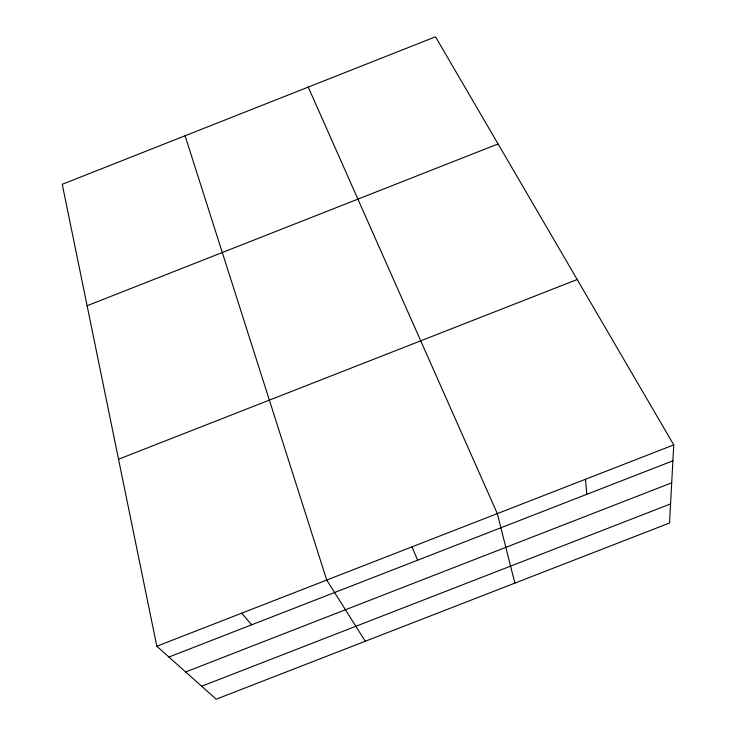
<?xml version="1.0" encoding="UTF-8"?>
<svg xmlns="http://www.w3.org/2000/svg" width="736" height="736" viewBox="0 0 736 736"><rect width="100%" height="100%" fill="white"/><g stroke="black" fill="none" stroke-linecap="round" stroke-linejoin="round"><path stroke-width="1.1" d="M673.753 444.894L669.53 523.011L216.172 699.2L156.823 646.236L62.247 184.304L435.519 36.8L673.753 444.894L156.823 646.236M87.106 305.734L498.07 143.952M118.533 459.227L577.208 279.514M168.912 657.027L672.897 460.81M185.628 671.95L671.701 482.825M201.664 686.246L670.57 503.921M241.702 613.18L251.666 624.8M365.268 641.258L326.738 580.06L185.076 135.764M308.246 87.096L497.315 513.618L514.869 583.114M411.948 546.866L417.662 560.179M585.451 479.292L586.813 494.325"/></g></svg>
